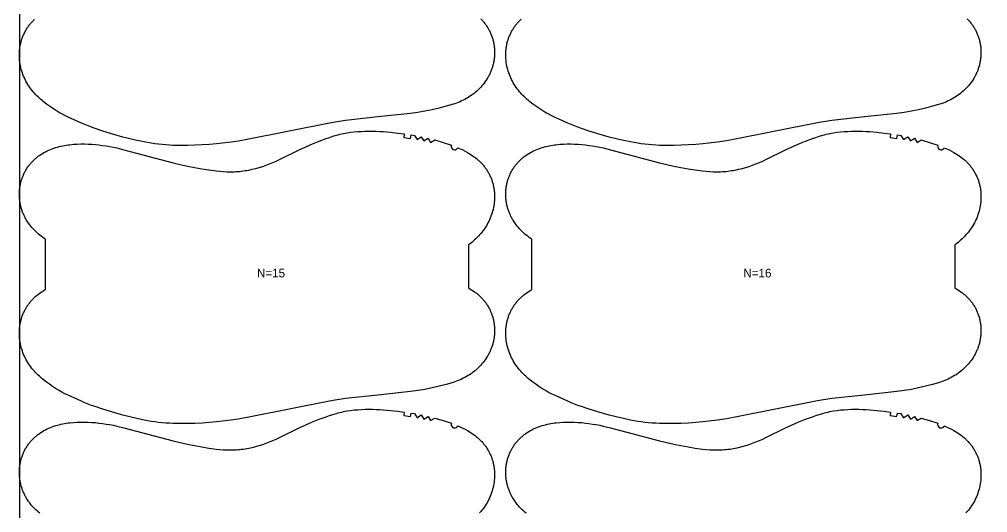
# Model space of a CAD drawing. Header units: inches. Extents: x -5 to 1955, y -83 to 1064.
# Drawn here: x -5 to 553, y 201 to 485 of the extents above; entities that cross this region are included whole.
import ezdxf

# ---------------------------------------------------------------- set-up
doc = ezdxf.new("R2010")
doc.units = ezdxf.units.IN

msp = doc.modelspace()

# ---------------------------------------------------------------- linework, layer by layer
at = {"layer": '1'}
for points in [[(-4.8683, -82.9227), (1954.9181, -82.9227), (1954.9181, 1063.9316), (-4.8683, 1063.9316), (-4.8683, -82.9227)], [(247.5715, 411.095), (250.3776, 409.7927), (251.7537, 409.0848), (253.1094, 408.3365), (254.0142, 407.8059), (254.9068, 407.2547), (255.785, 406.6816), (256.6469, 406.0853), (257.4902, 405.4647), (258.3131, 404.8185), (259.1134, 404.1454), (259.5044, 403.7984), (259.8891, 403.4442), (260.267, 403.0828), (260.6382, 402.7142), (261.0024, 402.3385), (261.3596, 401.956), (261.7096, 401.5668), (262.0523, 401.171), (262.3877, 400.7688), (262.7155, 400.3604), (263.0356, 399.9458), (263.348, 399.5253), (263.6525, 399.099), (263.949, 398.667), (264.2374, 398.2295), (264.5175, 397.7867), (264.7893, 397.3387), (265.0525, 396.8857), (265.3071, 396.4278), (265.5531, 395.9652), (265.7903, 395.498), (266.0186, 395.0265), (266.238, 394.5508), (266.4484, 394.071), (266.6498, 393.5875), (266.842, 393.1002), (267.0249, 392.6095), (267.1985, 392.1155), (267.3628, 391.6183), (267.5176, 391.1181), (267.6628, 390.6152), (267.7984, 390.1096), (267.9244, 389.6016), (268.0405, 389.0913), (268.1468, 388.579), (268.2434, 388.0647), (268.3302, 387.5486), (268.4074, 387.031), (268.4751, 386.512), (268.5332, 385.9918), (268.5819, 385.4705), (268.6213, 384.9484), (268.6514, 384.4256), (268.6723, 383.9022), (268.6867, 382.8548), (268.6653, 381.8073), (268.6084, 380.7614), (268.5167, 379.7182), (268.3908, 378.6788), (268.2311, 377.6441), (268.0383, 376.6149), (267.8129, 375.5921), (267.5554, 374.5767), (267.2663, 373.5694), (266.9463, 372.5713), (266.5957, 371.5832), (266.2147, 370.6064), (265.8034, 369.6422), (265.3617, 368.692), (264.8898, 367.7569), (264.3876, 366.8384), (263.8553, 365.9377), (263.2928, 365.0562), (262.7005, 364.1948), (262.08, 363.3533), (261.4332, 362.5313), (260.7622, 361.728), (260.0687, 360.9431), (259.3547, 360.176), (258.6222, 359.4261), (257.873, 358.6928), (257.1089, 357.9758), (256.3309, 357.2744), (255.5396, 356.5882), (254.7358, 355.9167), (253.6867, 355.0856), (253.6867, 330.2684), (254.5088, 329.8219), (255.4123, 329.2915), (256.2973, 328.7306), (257.1624, 328.1396), (257.5869, 327.8329), (258.0058, 327.5186), (258.419, 327.197), (258.8263, 326.8679), (259.2274, 326.5314), (259.6221, 326.1875), (260.0103, 325.8363), (260.3918, 325.4777), (260.7665, 325.1119), (261.134, 324.7389), (261.4944, 324.3589), (261.8474, 323.972), (262.1929, 323.5784), (262.5307, 323.1782), (262.8608, 322.7716), (263.1829, 322.3587), (263.4969, 321.9396), (263.8027, 321.5145), (264.1001, 321.0835), (264.3889, 320.6468), (264.669, 320.2045), (264.9403, 319.7568), (265.2027, 319.3038), (265.4558, 318.8457), (265.6997, 318.3825), (265.9343, 317.9146), (266.1595, 317.442), (266.3754, 316.965), (266.5818, 316.4839), (266.7787, 315.9987), (266.9661, 315.5098), (267.144, 315.0173), (267.3124, 314.5213), (267.4711, 314.0223), (267.6202, 313.5202), (267.7595, 313.0153), (267.8892, 312.5079), (268.0092, 311.9981), (268.1193, 311.4862), (268.2196, 310.9722), (268.3101, 310.4565), (268.3908, 309.9393), (268.4616, 309.4206), (268.5228, 308.9006), (268.5742, 308.3796), (268.6159, 307.8577), (268.648, 307.3351), (268.6705, 306.812), (268.6834, 306.2885), (268.6867, 305.7647), (268.6806, 305.241), (268.665, 304.7174), (268.64, 304.1942), (268.6056, 303.6714), (268.5619, 303.1493), (268.5088, 302.6281), (268.4464, 302.1079), (268.3748, 301.5889), (268.2939, 301.0713), (268.2038, 300.5552), (268.1044, 300.0409), (267.9959, 299.5285), (267.8781, 299.0181), (267.7512, 298.51), (267.6151, 298.0044), (267.4699, 297.5014), (267.3156, 297.0011), (267.1521, 296.5039), (266.9795, 296.0097), (266.7979, 295.519), (266.6071, 295.0317), (266.4074, 294.548), (266.1986, 294.0683), (265.9809, 293.5924), (265.7545, 293.1206), (265.5195, 292.653), (265.2761, 292.1896), (265.0244, 291.7306), (264.7646, 291.276), (264.4968, 290.8259), (263.938, 289.9398), (263.3492, 289.073), (262.7316, 288.2264), (262.0864, 287.4006), (261.4148, 286.5965), (260.7178, 285.8147), (259.9961, 285.0556), (259.2507, 284.32), (258.4824, 283.6083), (257.6921, 282.9212), (256.8807, 282.2591), (256.0489, 281.6228), (255.1978, 281.0125), (254.3284, 280.4286), (253.4417, 279.871), (252.5388, 279.3398), (251.6209, 278.835), (250.6891, 278.3568), (249.7443, 277.9051), (248.7877, 277.48), (247.8204, 277.0812), (246.8436, 276.7065), (245.8583, 276.3536), (244.8659, 276.0198), (242.8639, 275.3999), (240.8469, 274.8269), (236.7924, 273.7691), (232.7126, 272.8229), (228.6062, 271.9935), (224.4759, 271.2922), (220.3264, 270.7209), (201.58, 268.7315), (182.8445, 266.6415), (174.5743, 265.3002), (125.2664, 255.5077), (121.1306, 254.8416), (116.9826, 254.252), (108.6629, 253.2623), (104.4901, 252.8909), (100.3106, 252.6052), (96.1264, 252.3999), (91.9389, 252.2763), (87.7492, 252.2427), (83.5611, 252.3312), (81.4691, 252.4324), (79.3795, 252.5746), (77.2932, 252.7587), (75.2112, 252.9859), (73.1343, 253.2562), (71.0628, 253.567), (66.9371, 254.2961), (62.8353, 255.1472), (58.7559, 256.1001), (54.6975, 257.1396), (48.0808, 259.0278), (42.6569, 260.7364), (38.684, 262.0698), (36.7124, 262.7767), (34.7561, 263.5221), (32.8173, 264.3112), (30.8924, 265.1351), (23.2468, 268.5724), (21.3594, 269.48), (19.4987, 270.438), (18.5811, 270.9409), (17.6725, 271.4602), (15.882, 272.5455), (14.1273, 273.6892), (12.4079, 274.8867), (10.7247, 276.1347), (9.0827, 277.4355), (8.2789, 278.107), (7.4876, 278.7932), (6.7096, 279.4946), (5.9455, 280.2116), (5.1963, 280.9449), (4.4638, 281.6948), (3.7498, 282.4619), (3.0563, 283.2468), (2.3853, 284.0501), (1.7385, 284.8721), (1.118, 285.7136), (0.5257, 286.575), (-0.0368, 287.4565), (-0.5691, 288.3572), (-1.0713, 289.2757), (-1.5432, 290.2108), (-1.9849, 291.161), (-2.3962, 292.1252), (-2.7772, 293.102), (-3.1278, 294.0901), (-3.4478, 295.0882), (-3.7369, 296.0955), (-3.9944, 297.1109), (-4.2198, 298.1337), (-4.4126, 299.1629), (-4.5723, 300.1976), (-4.6982, 301.237), (-4.7899, 302.2802), (-4.8468, 303.3261), (-4.8683, 304.3736), (-4.8538, 305.4211), (-4.8329, 305.9444), (-4.8028, 306.4672), (-4.7634, 306.9893), (-4.7147, 307.5106), (-4.6566, 308.0308), (-4.5889, 308.5498), (-4.5117, 309.0674), (-4.4249, 309.5835), (-4.3283, 310.0978), (-4.222, 310.6101), (-4.1059, 311.1204), (-3.98, 311.6284), (-3.8443, 312.134), (-3.6991, 312.6369), (-3.5443, 313.1371), (-3.3801, 313.6343), (-3.2064, 314.1283), (-3.0235, 314.619), (-2.8313, 315.1063), (-2.63, 315.5898), (-2.4195, 316.0696), (-2.2001, 316.5453), (-1.9718, 317.0168), (-1.7346, 317.484), (-1.4887, 317.9466), (-1.234, 318.4045), (-0.9708, 318.8576), (-0.699, 319.3055), (-0.4189, 319.7484), (-0.1305, 320.1858), (0.166, 320.6178), (0.4705, 321.0441), (0.7829, 321.4646), (1.103, 321.8792), (1.4308, 322.2876), (1.7662, 322.6898), (2.1089, 323.0856), (2.4589, 323.4748), (2.8161, 323.8573), (3.1803, 324.233), (3.5515, 324.6016), (3.9294, 324.963), (4.314, 325.3172), (4.7051, 325.6642), (5.5054, 326.3373), (6.3282, 326.9835), (7.1716, 327.6041), (8.0335, 328.2004), (8.9117, 328.7735), (9.8043, 329.3247), (10.1317, 329.5167), (10.1317, 358.5063), (9.4901, 358.9098), (8.6207, 359.4937), (7.7696, 360.104), (6.9378, 360.7403), (6.1264, 361.4024), (5.3361, 362.0895), (4.5678, 362.8012), (3.8224, 363.5368), (3.1007, 364.2959), (2.4037, 365.0777), (1.7321, 365.8818), (1.0869, 366.7076), (0.4693, 367.5542), (-0.1195, 368.421), (-0.6784, 369.3071), (-0.9461, 369.7572), (-1.2059, 370.2118), (-1.4576, 370.6708), (-1.701, 371.1342), (-1.936, 371.6018), (-2.1624, 372.0736), (-2.3801, 372.5494), (-2.5889, 373.0292), (-2.7886, 373.5128), (-2.9794, 374.0001), (-3.161, 374.4909), (-3.3336, 374.9851), (-3.4971, 375.4823), (-3.6514, 375.9826), (-3.7966, 376.4856), (-3.9327, 376.9912), (-4.0596, 377.4993), (-4.1774, 378.0097), (-4.2859, 378.5221), (-4.3853, 379.0364), (-4.4754, 379.5525), (-4.5563, 380.0701), (-4.6279, 380.5891), (-4.6903, 381.1093), (-4.7434, 381.6305), (-4.7871, 382.1526), (-4.8215, 382.6754), (-4.8465, 383.1986), (-4.8621, 383.7222), (-4.8683, 384.2459), (-4.8649, 384.7697), (-4.852, 385.2932), (-4.8295, 385.8163), (-4.7974, 386.3389), (-4.7557, 386.8608), (-4.7043, 387.3818), (-4.6431, 387.9018), (-4.5723, 388.4205), (-4.4916, 388.9377), (-4.4011, 389.4534), (-4.3008, 389.9673), (-4.1907, 390.4793), (-4.0707, 390.9891), (-3.9411, 391.4965), (-3.8017, 392.0014), (-3.6526, 392.5034), (-3.4939, 393.0025), (-3.3255, 393.4985), (-3.1476, 393.991), (-2.9602, 394.4799), (-2.7633, 394.9651), (-2.5569, 395.4462), (-2.341, 395.9232), (-2.1158, 396.3957), (-1.8812, 396.8637), (-1.6373, 397.3269), (-1.3842, 397.785), (-1.1219, 398.238), (-0.8506, 398.6857), (-0.5704, 399.128), (-0.2816, 399.5647), (0.0158, 399.9957), (0.3216, 400.4208), (0.6356, 400.8399), (0.9577, 401.2528), (1.2877, 401.6594), (1.6256, 402.0596), (1.9711, 402.4532), (2.3241, 402.8401), (2.6845, 403.2201), (3.052, 403.5931), (3.4266, 403.9589), (3.8082, 404.3175), (4.1964, 404.6687), (4.5911, 405.0126), (4.9922, 405.3491), (5.3995, 405.6782), (5.8126, 405.9998), (6.2316, 406.3141), (6.6561, 406.6208), (7.5211, 407.2118), (8.4062, 407.7727), (9.3097, 408.3031), (10.2302, 408.8031), (11.1662, 409.2723), (12.1166, 409.7114), (13.0801, 410.1207), (14.0556, 410.5007), (15.042, 410.852), (16.0381, 411.175), (17.0429, 411.4703), (18.055, 411.7384), (19.0736, 411.9798), (20.0978, 412.1957), (21.127, 412.3876), (22.1604, 412.5566), (23.1976, 412.704), (24.2377, 412.8313), (26.3243, 413.0305), (28.4154, 413.1631), (30.5089, 413.2319), (32.6032, 413.2383), (34.6965, 413.1836), (36.7874, 413.0696), (38.875, 412.9005), (40.9584, 412.6808), (43.0368, 412.4151), (45.1094, 412.1071), (47.175, 411.757), (49.2324, 411.3638), (51.2807, 410.9267), (55.3499, 409.9343), (83.6945, 402.409), (87.7681, 401.4308), (91.8587, 400.5256), (95.9658, 399.6995), (100.0874, 398.9499), (104.2223, 398.28), (108.3746, 397.7247), (110.4587, 397.5044), (112.5471, 397.335), (114.6385, 397.2281), (115.685, 397.2017), (116.7316, 397.1952), (117.7783, 397.2098), (118.8247, 397.2455), (119.8703, 397.3019), (120.9148, 397.3786), (121.9578, 397.4753), (122.9988, 397.5916), (124.0375, 397.7273), (125.0734, 397.8818), (126.1062, 398.055), (127.1357, 398.2461), (129.1845, 398.6805), (131.2185, 399.1808), (133.2369, 399.7427), (135.2384, 400.3628), (137.2207, 401.0409), (139.1815, 401.7776), (141.1182, 402.5736), (143.0299, 403.427), (144.9213, 404.326), (156.1649, 409.9442), (159.9785, 411.6775), (163.8388, 413.3057), (167.7346, 414.8443), (171.6644, 416.2972), (173.6427, 416.9892), (175.6326, 417.645), (177.6373, 418.2498), (178.6462, 418.5283), (179.6598, 418.7885), (180.6785, 419.0288), (181.7019, 419.2495), (182.7295, 419.451), (183.7608, 419.6339), (185.8328, 419.9461), (187.9139, 420.1904), (190.0006, 420.3717), (192.0913, 420.496), (194.1846, 420.5698), (196.2793, 420.5996), (198.3741, 420.5907), (200.4683, 420.544), (202.5611, 420.4591), (204.6519, 420.3357), (208.8255, 419.9793), (212.9884, 419.5069), (216.6596, 419.0186), (216.3787, 417.0384), (220.2927, 416.4429), (220.614, 418.4169), (222.5863, 418.0848), (224.1874, 415.7638), (226.5182, 417.3497), (228.0542, 414.9872), (230.4277, 416.5052), (231.8896, 414.0968), (234.3091, 415.5401), (239.0998, 414.1123), (243.8571, 412.577), (243.728, 411.9705), (243.7908, 411.3536), (244.0396, 410.7857), (244.4504, 410.3212), (244.9837, 410.0049), (245.5883, 409.8672), (246.206, 409.9213), (246.7774, 410.1621), (247.2476, 410.5663), (247.5715, 411.095)], [(527.5715, 411.095), (530.3776, 409.7927), (531.7537, 409.0848), (533.1094, 408.3365), (534.0142, 407.8059), (534.9068, 407.2547), (535.785, 406.6816), (536.6469, 406.0853), (537.4902, 405.4647), (538.3131, 404.8185), (539.1134, 404.1454), (539.5044, 403.7984), (539.8891, 403.4442), (540.267, 403.0828), (540.6382, 402.7142), (541.0024, 402.3385), (541.3596, 401.956), (541.7096, 401.5668), (542.0523, 401.171), (542.3877, 400.7688), (542.7155, 400.3604), (543.0356, 399.9458), (543.348, 399.5253), (543.6525, 399.099), (543.949, 398.667), (544.2374, 398.2295), (544.5175, 397.7867), (544.7893, 397.3387), (545.0525, 396.8857), (545.3071, 396.4278), (545.5531, 395.9652), (545.7903, 395.498), (546.0186, 395.0265), (546.238, 394.5508), (546.4484, 394.071), (546.6498, 393.5875), (546.842, 393.1002), (547.0249, 392.6095), (547.1985, 392.1155), (547.3628, 391.6183), (547.5176, 391.1181), (547.6628, 390.6152), (547.7984, 390.1096), (547.9244, 389.6016), (548.0405, 389.0913), (548.1468, 388.579), (548.2434, 388.0647), (548.3302, 387.5486), (548.4074, 387.031), (548.4751, 386.512), (548.5332, 385.9918), (548.5819, 385.4705), (548.6213, 384.9484), (548.6514, 384.4256), (548.6723, 383.9022), (548.6867, 382.8548), (548.6653, 381.8073), (548.6084, 380.7614), (548.5167, 379.7182), (548.3908, 378.6788), (548.2311, 377.6441), (548.0383, 376.6149), (547.8129, 375.5921), (547.5554, 374.5767), (547.2663, 373.5694), (546.9463, 372.5713), (546.5957, 371.5832), (546.2147, 370.6064), (545.8034, 369.6422), (545.3617, 368.692), (544.8898, 367.7569), (544.3876, 366.8384), (543.8553, 365.9377), (543.2928, 365.0562), (542.7005, 364.1948), (542.08, 363.3533), (541.4332, 362.5313), (540.7622, 361.728), (540.0687, 360.9431), (539.3547, 360.176), (538.6222, 359.4261), (537.873, 358.6928), (537.1089, 357.9758), (536.3309, 357.2744), (535.5396, 356.5882), (534.7358, 355.9167), (533.6867, 355.0856), (533.6867, 330.2684), (534.5088, 329.8219), (535.4123, 329.2915), (536.2973, 328.7306), (537.1624, 328.1396), (537.5869, 327.8329), (538.0058, 327.5186), (538.419, 327.197), (538.8263, 326.8679), (539.2274, 326.5314), (539.6221, 326.1875), (540.0103, 325.8363), (540.3918, 325.4777), (540.7665, 325.1119), (541.134, 324.7389), (541.4944, 324.3589), (541.8474, 323.972), (542.1929, 323.5784), (542.5307, 323.1782), (542.8608, 322.7716), (543.1829, 322.3587), (543.4969, 321.9396), (543.8027, 321.5145), (544.1001, 321.0835), (544.3889, 320.6468), (544.669, 320.2045), (544.9403, 319.7568), (545.2027, 319.3038), (545.4558, 318.8457), (545.6997, 318.3825), (545.9343, 317.9146), (546.1595, 317.442), (546.3754, 316.965), (546.5818, 316.4839), (546.7787, 315.9987), (546.9661, 315.5098), (547.144, 315.0173), (547.3124, 314.5213), (547.4711, 314.0223), (547.6202, 313.5202), (547.7595, 313.0153), (547.8892, 312.5079), (548.0092, 311.9981), (548.1193, 311.4862), (548.2196, 310.9722), (548.3101, 310.4565), (548.3908, 309.9393), (548.4616, 309.4206), (548.5228, 308.9006), (548.5742, 308.3796), (548.6159, 307.8577), (548.648, 307.3351), (548.6705, 306.812), (548.6834, 306.2885), (548.6867, 305.7647), (548.6806, 305.241), (548.665, 304.7174), (548.64, 304.1942), (548.6056, 303.6714), (548.5619, 303.1493), (548.5088, 302.6281), (548.4464, 302.1079), (548.3748, 301.5889), (548.2939, 301.0713), (548.2038, 300.5552), (548.1044, 300.0409), (547.9959, 299.5285), (547.8781, 299.0181), (547.7512, 298.51), (547.6151, 298.0044), (547.4699, 297.5014), (547.3156, 297.0011), (547.1521, 296.5039), (546.9795, 296.0097), (546.7979, 295.519), (546.6071, 295.0317), (546.4074, 294.548), (546.1986, 294.0683), (545.9809, 293.5924), (545.7545, 293.1206), (545.5195, 292.653), (545.2761, 292.1896), (545.0244, 291.7306), (544.7646, 291.276), (544.4968, 290.8259), (543.938, 289.9398), (543.3492, 289.073), (542.7316, 288.2264), (542.0864, 287.4006), (541.4148, 286.5965), (540.7178, 285.8147), (539.9961, 285.0556), (539.2507, 284.32), (538.4824, 283.6083), (537.6921, 282.9212), (536.8807, 282.2591), (536.0489, 281.6228), (535.1978, 281.0125), (534.3284, 280.4286), (533.4417, 279.871), (532.5388, 279.3398), (531.6209, 278.835), (530.6891, 278.3568), (529.7443, 277.9051), (528.7877, 277.48), (527.8204, 277.0812), (526.8436, 276.7065), (525.8583, 276.3536), (524.8659, 276.0198), (522.8639, 275.3999), (520.8469, 274.8269), (516.7924, 273.7691), (512.7126, 272.8229), (508.6062, 271.9935), (504.4759, 271.2922), (500.3264, 270.7209), (481.58, 268.7315), (462.8445, 266.6415), (454.5743, 265.3002), (405.2664, 255.5077), (401.1306, 254.8416), (396.9826, 254.252), (388.6629, 253.2623), (384.4901, 252.8909), (380.3106, 252.6052), (376.1264, 252.3999), (371.9389, 252.2763), (367.7492, 252.2427), (363.5611, 252.3312), (361.4691, 252.4324), (359.3795, 252.5746), (357.2932, 252.7587), (355.2112, 252.9859), (353.1343, 253.2562), (351.0628, 253.567), (346.9371, 254.2961), (342.8353, 255.1472), (338.7559, 256.1001), (334.6975, 257.1396), (328.0808, 259.0278), (322.6569, 260.7364), (318.684, 262.0698), (316.7124, 262.7767), (314.7561, 263.5221), (312.8173, 264.3112), (310.8924, 265.1351), (303.2468, 268.5724), (301.3594, 269.48), (299.4987, 270.438), (298.5811, 270.9409), (297.6725, 271.4602), (295.882, 272.5455), (294.1273, 273.6892), (292.4079, 274.8867), (290.7247, 276.1347), (289.0827, 277.4355), (288.2789, 278.107), (287.4876, 278.7932), (286.7096, 279.4946), (285.9455, 280.2116), (285.1963, 280.9449), (284.4638, 281.6948), (283.7498, 282.4619), (283.0563, 283.2468), (282.3853, 284.0501), (281.7385, 284.8721), (281.118, 285.7136), (280.5257, 286.575), (279.9632, 287.4565), (279.4309, 288.3572), (278.9287, 289.2757), (278.4568, 290.2108), (278.0151, 291.161), (277.6038, 292.1252), (277.2228, 293.102), (276.8722, 294.0901), (276.5522, 295.0882), (276.2631, 296.0955), (276.0056, 297.1109), (275.7802, 298.1337), (275.5874, 299.1629), (275.4277, 300.1976), (275.3018, 301.237), (275.2101, 302.2802), (275.1532, 303.3261), (275.1317, 304.3736), (275.1462, 305.4211), (275.1671, 305.9444), (275.1972, 306.4672), (275.2366, 306.9893), (275.2853, 307.5106), (275.3434, 308.0308), (275.4111, 308.5498), (275.4883, 309.0674), (275.5751, 309.5835), (275.6717, 310.0978), (275.778, 310.6101), (275.8941, 311.1204), (276.02, 311.6284), (276.1557, 312.134), (276.3009, 312.6369), (276.4557, 313.1371), (276.6199, 313.6343), (276.7936, 314.1283), (276.9765, 314.619), (277.1687, 315.1063), (277.37, 315.5898), (277.5805, 316.0696), (277.7999, 316.5453), (278.0282, 317.0168), (278.2654, 317.484), (278.5113, 317.9466), (278.766, 318.4045), (279.0292, 318.8576), (279.301, 319.3055), (279.5811, 319.7484), (279.8695, 320.1858), (280.166, 320.6178), (280.4705, 321.0441), (280.7829, 321.4646), (281.103, 321.8792), (281.4308, 322.2876), (281.7662, 322.6898), (282.1089, 323.0856), (282.4589, 323.4748), (282.8161, 323.8573), (283.1803, 324.233), (283.5515, 324.6016), (283.9294, 324.963), (284.314, 325.3172), (284.7051, 325.6642), (285.5054, 326.3373), (286.3282, 326.9835), (287.1716, 327.6041), (288.0335, 328.2004), (288.9117, 328.7735), (289.8043, 329.3247), (290.1317, 329.5167), (290.1317, 358.5063), (289.4901, 358.9098), (288.6207, 359.4937), (287.7696, 360.104), (286.9378, 360.7403), (286.1264, 361.4024), (285.3361, 362.0895), (284.5678, 362.8012), (283.8224, 363.5368), (283.1007, 364.2959), (282.4037, 365.0777), (281.7321, 365.8818), (281.0869, 366.7076), (280.4693, 367.5542), (279.8805, 368.421), (279.3216, 369.3071), (279.0539, 369.7572), (278.7941, 370.2118), (278.5424, 370.6708), (278.299, 371.1342), (278.064, 371.6018), (277.8376, 372.0736), (277.6199, 372.5494), (277.4111, 373.0292), (277.2114, 373.5128), (277.0206, 374.0001), (276.839, 374.4909), (276.6664, 374.9851), (276.5029, 375.4823), (276.3486, 375.9826), (276.2034, 376.4856), (276.0673, 376.9912), (275.9404, 377.4993), (275.8226, 378.0097), (275.7141, 378.5221), (275.6147, 379.0364), (275.5246, 379.5525), (275.4437, 380.0701), (275.3721, 380.5891), (275.3097, 381.1093), (275.2566, 381.6305), (275.2129, 382.1526), (275.1785, 382.6754), (275.1535, 383.1986), (275.1379, 383.7222), (275.1317, 384.2459), (275.1351, 384.7697), (275.148, 385.2932), (275.1705, 385.8163), (275.2026, 386.3389), (275.2443, 386.8608), (275.2957, 387.3818), (275.3569, 387.9018), (275.4277, 388.4205), (275.5084, 388.9377), (275.5989, 389.4534), (275.6992, 389.9673), (275.8093, 390.4793), (275.9293, 390.9891), (276.0589, 391.4965), (276.1983, 392.0014), (276.3474, 392.5034), (276.5061, 393.0025), (276.6745, 393.4985), (276.8524, 393.991), (277.0398, 394.4799), (277.2367, 394.9651), (277.4431, 395.4462), (277.659, 395.9232), (277.8842, 396.3957), (278.1188, 396.8637), (278.3627, 397.3269), (278.6158, 397.785), (278.8781, 398.238), (279.1494, 398.6857), (279.4296, 399.128), (279.7184, 399.5647), (280.0158, 399.9957), (280.3216, 400.4208), (280.6356, 400.8399), (280.9577, 401.2528), (281.2877, 401.6594), (281.6256, 402.0596), (281.9711, 402.4532), (282.3241, 402.8401), (282.6845, 403.2201), (283.052, 403.5931), (283.4266, 403.9589), (283.8082, 404.3175), (284.1964, 404.6687), (284.5911, 405.0126), (284.9922, 405.3491), (285.3995, 405.6782), (285.8126, 405.9998), (286.2316, 406.3141), (286.6561, 406.6208), (287.5211, 407.2118), (288.4062, 407.7727), (289.3097, 408.3031), (290.2302, 408.8031), (291.1662, 409.2723), (292.1166, 409.7114), (293.0801, 410.1207), (294.0556, 410.5007), (295.042, 410.852), (296.0381, 411.175), (297.0429, 411.4703), (298.055, 411.7384), (299.0736, 411.9798), (300.0978, 412.1957), (301.127, 412.3876), (302.1604, 412.5566), (303.1976, 412.704), (304.2377, 412.8313), (306.3243, 413.0305), (308.4154, 413.1631), (310.5089, 413.2319), (312.6032, 413.2383), (314.6965, 413.1836), (316.7874, 413.0696), (318.875, 412.9005), (320.9584, 412.6808), (323.0368, 412.4151), (325.1094, 412.1071), (327.175, 411.757), (329.2324, 411.3638), (331.2807, 410.9267), (335.3499, 409.9343), (363.6945, 402.409), (367.7681, 401.4308), (371.8587, 400.5256), (375.9658, 399.6995), (380.0874, 398.9499), (384.2223, 398.28), (388.3746, 397.7247), (390.4587, 397.5044), (392.5471, 397.335), (394.6385, 397.2281), (395.685, 397.2017), (396.7316, 397.1952), (397.7783, 397.2098), (398.8247, 397.2455), (399.8703, 397.3019), (400.9148, 397.3786), (401.9578, 397.4753), (402.9988, 397.5916), (404.0375, 397.7273), (405.0734, 397.8818), (406.1062, 398.055), (407.1357, 398.2461), (409.1845, 398.6805), (411.2185, 399.1808), (413.2369, 399.7427), (415.2384, 400.3628), (417.2207, 401.0409), (419.1815, 401.7776), (421.1182, 402.5736), (423.0299, 403.427), (424.9213, 404.326), (436.1649, 409.9442), (439.9785, 411.6775), (443.8388, 413.3057), (447.7346, 414.8443), (451.6644, 416.2972), (453.6427, 416.9892), (455.6326, 417.645), (457.6373, 418.2498), (458.6462, 418.5283), (459.6598, 418.7885), (460.6785, 419.0288), (461.7019, 419.2495), (462.7295, 419.451), (463.7608, 419.6339), (465.8328, 419.9461), (467.9139, 420.1904), (470.0006, 420.3717), (472.0913, 420.496), (474.1846, 420.5698), (476.2793, 420.5996), (478.3741, 420.5907), (480.4683, 420.544), (482.5611, 420.4591), (484.6519, 420.3357), (488.8255, 419.9793), (492.9884, 419.5069), (496.6596, 419.0186), (496.3787, 417.0384), (500.2927, 416.4429), (500.614, 418.4169), (502.5863, 418.0848), (504.1874, 415.7638), (506.5182, 417.3497), (508.0542, 414.9872), (510.4277, 416.5052), (511.8896, 414.0968), (514.3091, 415.5401), (519.0998, 414.1123), (523.8571, 412.577), (523.728, 411.9705), (523.7908, 411.3536), (524.0396, 410.7857), (524.4504, 410.3212), (524.9837, 410.0049), (525.5883, 409.8672), (526.206, 409.9213), (526.7774, 410.1621), (527.2476, 410.5663), (527.5715, 411.095)]]:
    msp.add_lwpolyline(points, close=True, dxfattribs=at)
for points in [[(260.7665, 485.1949), (261.134, 484.8219), (261.4944, 484.4419), (261.8474, 484.055), (262.1929, 483.6614), (262.5307, 483.2612), (262.8608, 482.8546), (263.1829, 482.4417), (263.4969, 482.0226), (263.8027, 481.5975), (264.1001, 481.1665), (264.3889, 480.7298), (264.669, 480.2875), (264.9403, 479.8398), (265.2027, 479.3868), (265.4558, 478.9287), (265.6997, 478.4655), (265.9343, 477.9976), (266.1595, 477.525), (266.3754, 477.048), (266.5818, 476.5669), (266.7787, 476.0817), (266.9661, 475.5928), (267.144, 475.1003), (267.3124, 474.6043), (267.4711, 474.1053), (267.6202, 473.6032), (267.7595, 473.0983), (267.8892, 472.5909), (268.0092, 472.0811), (268.1193, 471.5692), (268.2196, 471.0552), (268.3101, 470.5395), (268.3908, 470.0223), (268.4616, 469.5036), (268.5228, 468.9836), (268.5742, 468.4626), (268.6159, 467.9407), (268.648, 467.4181), (268.6705, 466.895), (268.6834, 466.3715), (268.6867, 465.8477), (268.6806, 465.324), (268.665, 464.8004), (268.64, 464.2772), (268.6056, 463.7544), (268.5619, 463.2323), (268.5088, 462.7111), (268.4464, 462.1909), (268.3748, 461.6719), (268.2939, 461.1543), (268.2038, 460.6382), (268.1044, 460.1239), (267.9959, 459.6115), (267.8781, 459.1011), (267.7512, 458.593), (267.6151, 458.0874), (267.4699, 457.5844), (267.3156, 457.0841), (267.1521, 456.5869), (266.9795, 456.0927), (266.7979, 455.602), (266.6071, 455.1147), (266.4074, 454.631), (266.1986, 454.1513), (265.9809, 453.6754), (265.7545, 453.2036), (265.5195, 452.736), (265.2761, 452.2726), (265.0244, 451.8136), (264.7646, 451.359), (264.4968, 450.9089), (263.938, 450.0228), (263.3492, 449.156), (262.7316, 448.3094), (262.0864, 447.4836), (261.4148, 446.6795), (260.7178, 445.8977), (259.9961, 445.1386), (259.2507, 444.403), (258.4824, 443.6913), (257.6921, 443.0042), (256.8807, 442.3421), (256.0489, 441.7058), (255.1978, 441.0955), (254.3284, 440.5116), (253.4417, 439.954), (252.5388, 439.4228), (251.6209, 438.918), (250.6891, 438.4398), (249.7443, 437.9881), (248.7877, 437.563), (247.8204, 437.1642), (246.8436, 436.7895), (245.8583, 436.4366), (244.8659, 436.1028), (242.8639, 435.4829), (240.8469, 434.9099), (236.7924, 433.8521), (232.7126, 432.9059), (228.6062, 432.0765), (224.4759, 431.3752), (220.3264, 430.8039), (201.58, 428.8145), (182.8445, 426.7245), (174.5743, 425.3832), (125.2664, 415.5907), (121.1306, 414.9246), (116.9826, 414.335), (108.6629, 413.3453), (104.4901, 412.9739), (100.3106, 412.6882), (96.1264, 412.4829), (91.9389, 412.3593), (87.7492, 412.3257), (83.5611, 412.4142), (81.4691, 412.5154), (79.3795, 412.6576), (77.2932, 412.8417), (75.2112, 413.0689), (73.1343, 413.3392), (71.0628, 413.65), (66.9371, 414.3791), (62.8353, 415.2302), (58.7559, 416.1831), (54.6975, 417.2226), (48.0808, 419.1108), (42.6569, 420.8194), (38.684, 422.1528), (36.7124, 422.8597), (34.7561, 423.6051), (32.8173, 424.3942), (30.8924, 425.2181), (23.2468, 428.6554), (21.3594, 429.563), (19.4987, 430.521), (18.5811, 431.0239), (17.6725, 431.5432), (15.882, 432.6285), (14.1273, 433.7722), (12.4079, 434.9697), (10.7247, 436.2177), (9.0827, 437.5185), (8.2789, 438.19), (7.4876, 438.8762), (6.7096, 439.5776), (5.9455, 440.2946), (5.1963, 441.0279), (4.4638, 441.7778), (3.7498, 442.5449), (3.0563, 443.3298), (2.3853, 444.1331), (1.7385, 444.9551), (1.118, 445.7966), (0.5257, 446.658), (-0.0368, 447.5395), (-0.5691, 448.4402), (-1.0713, 449.3587), (-1.5432, 450.2938), (-1.9849, 451.244), (-2.3962, 452.2082), (-2.7772, 453.185), (-3.1278, 454.1731), (-3.4478, 455.1712), (-3.7369, 456.1785), (-3.9944, 457.1939), (-4.2198, 458.2167), (-4.4126, 459.2459), (-4.5723, 460.2806), (-4.6982, 461.32), (-4.7899, 462.3632), (-4.8468, 463.4091), (-4.8683, 464.4566), (-4.8538, 465.5041), (-4.8329, 466.0274), (-4.8028, 466.5502), (-4.7634, 467.0723), (-4.7147, 467.5936), (-4.6566, 468.1138), (-4.5889, 468.6328), (-4.5117, 469.1504), (-4.4249, 469.6665), (-4.3283, 470.1808), (-4.222, 470.6931), (-4.1059, 471.2034), (-3.98, 471.7114), (-3.8443, 472.217), (-3.6991, 472.7199), (-3.5443, 473.2201), (-3.3801, 473.7173), (-3.2064, 474.2113), (-3.0235, 474.702), (-2.8313, 475.1893), (-2.63, 475.6728), (-2.4195, 476.1526), (-2.2001, 476.6283), (-1.9718, 477.0998), (-1.7346, 477.567), (-1.4887, 478.0296), (-1.234, 478.4875), (-0.9708, 478.9406), (-0.699, 479.3885), (-0.4189, 479.8314), (-0.1305, 480.2688), (0.166, 480.7008), (0.4705, 481.1271), (0.7829, 481.5476), (1.103, 481.9622), (1.4308, 482.3706), (1.7662, 482.7728), (2.1089, 483.1686), (2.4589, 483.5578), (2.8161, 483.9403), (3.1803, 484.316), (3.5515, 484.6846), (3.9294, 485.046)], [(540.7665, 485.1949), (541.134, 484.8219), (541.4944, 484.4419), (541.8474, 484.055), (542.1929, 483.6614), (542.5307, 483.2612), (542.8608, 482.8546), (543.1829, 482.4417), (543.4969, 482.0226), (543.8027, 481.5975), (544.1001, 481.1665), (544.3889, 480.7298), (544.669, 480.2875), (544.9403, 479.8398), (545.2027, 479.3868), (545.4558, 478.9287), (545.6997, 478.4655), (545.9343, 477.9976), (546.1595, 477.525), (546.3754, 477.048), (546.5818, 476.5669), (546.7787, 476.0817), (546.9661, 475.5928), (547.144, 475.1003), (547.3124, 474.6043), (547.4711, 474.1053), (547.6202, 473.6032), (547.7595, 473.0983), (547.8892, 472.5909), (548.0092, 472.0811), (548.1193, 471.5692), (548.2196, 471.0552), (548.3101, 470.5395), (548.3908, 470.0223), (548.4616, 469.5036), (548.5228, 468.9836), (548.5742, 468.4626), (548.6159, 467.9407), (548.648, 467.4181), (548.6705, 466.895), (548.6834, 466.3715), (548.6867, 465.8477), (548.6806, 465.324), (548.665, 464.8004), (548.64, 464.2772), (548.6056, 463.7544), (548.5619, 463.2323), (548.5088, 462.7111), (548.4464, 462.1909), (548.3748, 461.6719), (548.2939, 461.1543), (548.2038, 460.6382), (548.1044, 460.1239), (547.9959, 459.6115), (547.8781, 459.1011), (547.7512, 458.593), (547.6151, 458.0874), (547.4699, 457.5844), (547.3156, 457.0841), (547.1521, 456.5869), (546.9795, 456.0927), (546.7979, 455.602), (546.6071, 455.1147), (546.4074, 454.631), (546.1986, 454.1513), (545.9809, 453.6754), (545.7545, 453.2036), (545.5195, 452.736), (545.2761, 452.2726), (545.0244, 451.8136), (544.7646, 451.359), (544.4968, 450.9089), (543.938, 450.0228), (543.3492, 449.156), (542.7316, 448.3094), (542.0864, 447.4836), (541.4148, 446.6795), (540.7178, 445.8977), (539.9961, 445.1386), (539.2507, 444.403), (538.4824, 443.6913), (537.6921, 443.0042), (536.8807, 442.3421), (536.0489, 441.7058), (535.1978, 441.0955), (534.3284, 440.5116), (533.4417, 439.954), (532.5388, 439.4228), (531.6209, 438.918), (530.6891, 438.4398), (529.7443, 437.9881), (528.7877, 437.563), (527.8204, 437.1642), (526.8436, 436.7895), (525.8583, 436.4366), (524.8659, 436.1028), (522.8639, 435.4829), (520.8469, 434.9099), (516.7924, 433.8521), (512.7126, 432.9059), (508.6062, 432.0765), (504.4759, 431.3752), (500.3264, 430.8039), (481.58, 428.8145), (462.8445, 426.7245), (454.5743, 425.3832), (405.2664, 415.5907), (401.1306, 414.9246), (396.9826, 414.335), (388.6629, 413.3453), (384.4901, 412.9739), (380.3106, 412.6882), (376.1264, 412.4829), (371.9389, 412.3593), (367.7492, 412.3257), (363.5611, 412.4142), (361.4691, 412.5154), (359.3795, 412.6576), (357.2932, 412.8417), (355.2112, 413.0689), (353.1343, 413.3392), (351.0628, 413.65), (346.9371, 414.3791), (342.8353, 415.2302), (338.7559, 416.1831), (334.6975, 417.2226), (328.0808, 419.1108), (322.6569, 420.8194), (318.684, 422.1528), (316.7124, 422.8597), (314.7561, 423.6051), (312.8173, 424.3942), (310.8924, 425.2181), (303.2468, 428.6554), (301.3594, 429.563), (299.4987, 430.521), (298.5811, 431.0239), (297.6725, 431.5432), (295.882, 432.6285), (294.1273, 433.7722), (292.4079, 434.9697), (290.7247, 436.2177), (289.0827, 437.5185), (288.2789, 438.19), (287.4876, 438.8762), (286.7096, 439.5776), (285.9455, 440.2946), (285.1963, 441.0279), (284.4638, 441.7778), (283.7498, 442.5449), (283.0563, 443.3298), (282.3853, 444.1331), (281.7385, 444.9551), (281.118, 445.7966), (280.5257, 446.658), (279.9632, 447.5395), (279.4309, 448.4402), (278.9287, 449.3587), (278.4568, 450.2938), (278.0151, 451.244), (277.6038, 452.2082), (277.2228, 453.185), (276.8722, 454.1731), (276.5522, 455.1712), (276.2631, 456.1785), (276.0056, 457.1939), (275.7802, 458.2167), (275.5874, 459.2459), (275.4277, 460.2806), (275.3018, 461.32), (275.2101, 462.3632), (275.1532, 463.4091), (275.1317, 464.4566), (275.1462, 465.5041), (275.1671, 466.0274), (275.1972, 466.5502), (275.2366, 467.0723), (275.2853, 467.5936), (275.3434, 468.1138), (275.4111, 468.6328), (275.4883, 469.1504), (275.5751, 469.6665), (275.6717, 470.1808), (275.778, 470.6931), (275.8941, 471.2034), (276.02, 471.7114), (276.1557, 472.217), (276.3009, 472.7199), (276.4557, 473.2201), (276.6199, 473.7173), (276.7936, 474.2113), (276.9765, 474.702), (277.1687, 475.1893), (277.37, 475.6728), (277.5805, 476.1526), (277.7999, 476.6283), (278.0282, 477.0998), (278.2654, 477.567), (278.5113, 478.0296), (278.766, 478.4875), (279.0292, 478.9406), (279.301, 479.3885), (279.5811, 479.8314), (279.8695, 480.2688), (280.166, 480.7008), (280.4705, 481.1271), (280.7829, 481.5476), (281.103, 481.9622), (281.4308, 482.3706), (281.7662, 482.7728), (282.1089, 483.1686), (282.4589, 483.5578), (282.8161, 483.9403), (283.1803, 484.316), (283.5515, 484.6846), (283.9294, 485.046)], [(6.9378, 200.6573), (6.1264, 201.3194), (5.3361, 202.0065), (4.5678, 202.7182), (3.8224, 203.4538), (3.1007, 204.2129), (2.4037, 204.9947), (1.7321, 205.7988), (1.0869, 206.6246), (0.4693, 207.4712), (-0.1195, 208.338), (-0.6784, 209.2241), (-0.9461, 209.6742), (-1.2059, 210.1288), (-1.4576, 210.5878), (-1.701, 211.0512), (-1.936, 211.5188), (-2.1624, 211.9906), (-2.3801, 212.4664), (-2.5889, 212.9462), (-2.7886, 213.4298), (-2.9794, 213.9171), (-3.161, 214.4079), (-3.3336, 214.9021), (-3.4971, 215.3993), (-3.6514, 215.8996), (-3.7966, 216.4026), (-3.9327, 216.9082), (-4.0596, 217.4163), (-4.1774, 217.9267), (-4.2859, 218.4391), (-4.3853, 218.9534), (-4.4754, 219.4695), (-4.5563, 219.9871), (-4.6279, 220.5061), (-4.6903, 221.0263), (-4.7434, 221.5475), (-4.7871, 222.0696), (-4.8215, 222.5924), (-4.8465, 223.1156), (-4.8621, 223.6392), (-4.8683, 224.1629), (-4.8649, 224.6867), (-4.852, 225.2102), (-4.8295, 225.7333), (-4.7974, 226.2559), (-4.7557, 226.7778), (-4.7043, 227.2988), (-4.6431, 227.8188), (-4.5723, 228.3375), (-4.4916, 228.8547), (-4.4011, 229.3704), (-4.3008, 229.8843), (-4.1907, 230.3963), (-4.0707, 230.9061), (-3.9411, 231.4135), (-3.8017, 231.9184), (-3.6526, 232.4204), (-3.4939, 232.9195), (-3.3255, 233.4155), (-3.1476, 233.908), (-2.9602, 234.3969), (-2.7633, 234.8821), (-2.5569, 235.3632), (-2.341, 235.8402), (-2.1158, 236.3127), (-1.8812, 236.7807), (-1.6373, 237.2439), (-1.3842, 237.702), (-1.1219, 238.155), (-0.8506, 238.6027), (-0.5704, 239.045), (-0.2816, 239.4817), (0.0158, 239.9127), (0.3216, 240.3378), (0.6356, 240.7569), (0.9577, 241.1698), (1.2877, 241.5764), (1.6256, 241.9766), (1.9711, 242.3702), (2.3241, 242.7571), (2.6845, 243.1371), (3.052, 243.5101), (3.4266, 243.8759), (3.8082, 244.2345), (4.1964, 244.5857), (4.5911, 244.9296), (4.9922, 245.2661), (5.3995, 245.5952), (5.8126, 245.9168), (6.2316, 246.2311), (6.6561, 246.5378), (7.5211, 247.1288), (8.4062, 247.6897), (9.3097, 248.2201), (10.2302, 248.7201), (11.1662, 249.1893), (12.1166, 249.6284), (13.0801, 250.0377), (14.0556, 250.4177), (15.042, 250.769), (16.0381, 251.092), (17.0429, 251.3873), (18.055, 251.6554), (19.0736, 251.8968), (20.0978, 252.1127), (21.127, 252.3046), (22.1604, 252.4736), (23.1976, 252.621), (24.2377, 252.7483), (26.3243, 252.9475), (28.4154, 253.0801), (30.5089, 253.1489), (32.6032, 253.1553), (34.6965, 253.1006), (36.7874, 252.9866), (38.875, 252.8175), (40.9584, 252.5978), (43.0368, 252.3321), (45.1094, 252.0241), (47.175, 251.674), (49.2324, 251.2808), (51.2807, 250.8437), (55.3499, 249.8513), (83.6945, 242.326), (87.7681, 241.3478), (91.8587, 240.4426), (95.9658, 239.6165), (100.0874, 238.8669), (104.2223, 238.197), (108.3746, 237.6417), (110.4587, 237.4214), (112.5471, 237.252), (114.6385, 237.1451), (115.685, 237.1187), (116.7316, 237.1122), (117.7783, 237.1268), (118.8247, 237.1625), (119.8703, 237.2189), (120.9148, 237.2956), (121.9578, 237.3923), (122.9988, 237.5086), (124.0375, 237.6443), (125.0734, 237.7988), (126.1062, 237.972), (127.1357, 238.1631), (129.1845, 238.5975), (131.2185, 239.0978), (133.2369, 239.6597), (135.2384, 240.2798), (137.2207, 240.9579), (139.1815, 241.6946), (141.1182, 242.4906), (143.0299, 243.344), (144.9213, 244.243), (156.1649, 249.8612), (159.9785, 251.5945), (163.8388, 253.2227), (167.7346, 254.7613), (171.6644, 256.2142), (173.6427, 256.9062), (175.6326, 257.562), (177.6373, 258.1668), (178.6462, 258.4453), (179.6598, 258.7055), (180.6785, 258.9458), (181.7019, 259.1665), (182.7295, 259.368), (183.7608, 259.5509), (185.8328, 259.8631), (187.9139, 260.1074), (190.0006, 260.2887), (192.0913, 260.413), (194.1846, 260.4868), (196.2793, 260.5166), (198.3741, 260.5077), (200.4683, 260.461), (202.5611, 260.3761), (204.6519, 260.2527), (208.8255, 259.8963), (212.9884, 259.4239), (216.6596, 258.9356), (216.3787, 256.9554), (220.2927, 256.3599), (220.614, 258.3339), (222.5863, 258.0018), (224.1874, 255.6808), (226.5182, 257.2667), (228.0542, 254.9042), (230.4277, 256.4222), (231.8896, 254.0138), (234.3091, 255.4571), (239.0998, 254.0293), (243.8571, 252.494), (243.728, 251.8875), (243.7908, 251.2706), (244.0396, 250.7027), (244.4504, 250.2382), (244.9837, 249.9219), (245.5883, 249.7842), (246.206, 249.8383), (246.7774, 250.0791), (247.2476, 250.4833), (247.5715, 251.012), (247.5715, 251.012), (250.3776, 249.7097), (251.7537, 249.0018), (253.1094, 248.2535), (254.0142, 247.7229), (254.9068, 247.1717), (255.785, 246.5986), (256.6469, 246.0023), (257.4902, 245.3817), (258.3131, 244.7355), (259.1134, 244.0624), (259.5044, 243.7154), (259.8891, 243.3612), (260.267, 242.9998), (260.6382, 242.6312), (261.0024, 242.2555), (261.3596, 241.873), (261.7096, 241.4838), (262.0523, 241.088), (262.3877, 240.6858), (262.7155, 240.2774), (263.0356, 239.8628), (263.348, 239.4423), (263.6525, 239.016), (263.949, 238.584), (264.2374, 238.1465), (264.5175, 237.7037), (264.7893, 237.2557), (265.0525, 236.8027), (265.3071, 236.3448), (265.5531, 235.8822), (265.7903, 235.415), (266.0186, 234.9435), (266.238, 234.4678), (266.4484, 233.988), (266.6498, 233.5045), (266.842, 233.0172), (267.0249, 232.5265), (267.1985, 232.0325), (267.3628, 231.5353), (267.5176, 231.0351), (267.6628, 230.5322), (267.7984, 230.0266), (267.9244, 229.5186), (268.0405, 229.0083), (268.1468, 228.496), (268.2434, 227.9817), (268.3302, 227.4656), (268.4074, 226.948), (268.4751, 226.429), (268.5332, 225.9088), (268.5819, 225.3875), (268.6213, 224.8654), (268.6514, 224.3426), (268.6723, 223.8192), (268.6867, 222.7718), (268.6653, 221.7243), (268.6084, 220.6784), (268.5167, 219.6352), (268.3908, 218.5958), (268.2311, 217.5611), (268.0383, 216.5319), (267.8129, 215.5091), (267.5554, 214.4937), (267.2663, 213.4864), (266.9463, 212.4883), (266.5957, 211.5002), (266.2147, 210.5234), (265.8034, 209.5592), (265.3617, 208.609), (264.8898, 207.6739), (264.3876, 206.7554), (263.8553, 205.8547), (263.2928, 204.9732), (262.7005, 204.1118), (262.08, 203.2703), (261.4332, 202.4483), (260.7622, 201.645), (260.0687, 200.8601)], [(286.9378, 200.6573), (286.1264, 201.3194), (285.3361, 202.0065), (284.5678, 202.7182), (283.8224, 203.4538), (283.1007, 204.2129), (282.4037, 204.9947), (281.7321, 205.7988), (281.0869, 206.6246), (280.4693, 207.4712), (279.8805, 208.338), (279.3216, 209.2241), (279.0539, 209.6742), (278.7941, 210.1288), (278.5424, 210.5878), (278.299, 211.0512), (278.064, 211.5188), (277.8376, 211.9906), (277.6199, 212.4664), (277.4111, 212.9462), (277.2114, 213.4298), (277.0206, 213.9171), (276.839, 214.4079), (276.6664, 214.9021), (276.5029, 215.3993), (276.3486, 215.8996), (276.2034, 216.4026), (276.0673, 216.9082), (275.9404, 217.4163), (275.8226, 217.9267), (275.7141, 218.4391), (275.6147, 218.9534), (275.5246, 219.4695), (275.4437, 219.9871), (275.3721, 220.5061), (275.3097, 221.0263), (275.2566, 221.5475), (275.2129, 222.0696), (275.1785, 222.5924), (275.1535, 223.1156), (275.1379, 223.6392), (275.1317, 224.1629), (275.1351, 224.6867), (275.148, 225.2102), (275.1705, 225.7333), (275.2026, 226.2559), (275.2443, 226.7778), (275.2957, 227.2988), (275.3569, 227.8188), (275.4277, 228.3375), (275.5084, 228.8547), (275.5989, 229.3704), (275.6992, 229.8843), (275.8093, 230.3963), (275.9293, 230.9061), (276.0589, 231.4135), (276.1983, 231.9184), (276.3474, 232.4204), (276.5061, 232.9195), (276.6745, 233.4155), (276.8524, 233.908), (277.0398, 234.3969), (277.2367, 234.8821), (277.4431, 235.3632), (277.659, 235.8402), (277.8842, 236.3127), (278.1188, 236.7807), (278.3627, 237.2439), (278.6158, 237.702), (278.8781, 238.155), (279.1494, 238.6027), (279.4296, 239.045), (279.7184, 239.4817), (280.0158, 239.9127), (280.3216, 240.3378), (280.6356, 240.7569), (280.9577, 241.1698), (281.2877, 241.5764), (281.6256, 241.9766), (281.9711, 242.3702), (282.3241, 242.7571), (282.6845, 243.1371), (283.052, 243.5101), (283.4266, 243.8759), (283.8082, 244.2345), (284.1964, 244.5857), (284.5911, 244.9296), (284.9922, 245.2661), (285.3995, 245.5952), (285.8126, 245.9168), (286.2316, 246.2311), (286.6561, 246.5378), (287.5211, 247.1288), (288.4062, 247.6897), (289.3097, 248.2201), (290.2302, 248.7201), (291.1662, 249.1893), (292.1166, 249.6284), (293.0801, 250.0377), (294.0556, 250.4177), (295.042, 250.769), (296.0381, 251.092), (297.0429, 251.3873), (298.055, 251.6554), (299.0736, 251.8968), (300.0978, 252.1127), (301.127, 252.3046), (302.1604, 252.4736), (303.1976, 252.621), (304.2377, 252.7483), (306.3243, 252.9475), (308.4154, 253.0801), (310.5089, 253.1489), (312.6032, 253.1553), (314.6965, 253.1006), (316.7874, 252.9866), (318.875, 252.8175), (320.9584, 252.5978), (323.0368, 252.3321), (325.1094, 252.0241), (327.175, 251.674), (329.2324, 251.2808), (331.2807, 250.8437), (335.3499, 249.8513), (363.6945, 242.326), (367.7681, 241.3478), (371.8587, 240.4426), (375.9658, 239.6165), (380.0874, 238.8669), (384.2223, 238.197), (388.3746, 237.6417), (390.4587, 237.4214), (392.5471, 237.252), (394.6385, 237.1451), (395.685, 237.1187), (396.7316, 237.1122), (397.7783, 237.1268), (398.8247, 237.1625), (399.8703, 237.2189), (400.9148, 237.2956), (401.9578, 237.3923), (402.9988, 237.5086), (404.0375, 237.6443), (405.0734, 237.7988), (406.1062, 237.972), (407.1357, 238.1631), (409.1845, 238.5975), (411.2185, 239.0978), (413.2369, 239.6597), (415.2384, 240.2798), (417.2207, 240.9579), (419.1815, 241.6946), (421.1182, 242.4906), (423.0299, 243.344), (424.9213, 244.243), (436.1649, 249.8612), (439.9785, 251.5945), (443.8388, 253.2227), (447.7346, 254.7613), (451.6644, 256.2142), (453.6427, 256.9062), (455.6326, 257.562), (457.6373, 258.1668), (458.6462, 258.4453), (459.6598, 258.7055), (460.6785, 258.9458), (461.7019, 259.1665), (462.7295, 259.368), (463.7608, 259.5509), (465.8328, 259.8631), (467.9139, 260.1074), (470.0006, 260.2887), (472.0913, 260.413), (474.1846, 260.4868), (476.2793, 260.5166), (478.3741, 260.5077), (480.4683, 260.461), (482.5611, 260.3761), (484.6519, 260.2527), (488.8255, 259.8963), (492.9884, 259.4239), (496.6596, 258.9356), (496.3787, 256.9554), (500.2927, 256.3599), (500.614, 258.3339), (502.5863, 258.0018), (504.1874, 255.6808), (506.5182, 257.2667), (508.0542, 254.9042), (510.4277, 256.4222), (511.8896, 254.0138), (514.3091, 255.4571), (519.0998, 254.0293), (523.8571, 252.494), (523.728, 251.8875), (523.7908, 251.2706), (524.0396, 250.7027), (524.4504, 250.2382), (524.9837, 249.9219), (525.5883, 249.7842), (526.206, 249.8383), (526.7774, 250.0791), (527.2476, 250.4833), (527.5715, 251.012), (527.5715, 251.012), (530.3776, 249.7097), (531.7537, 249.0018), (533.1094, 248.2535), (534.0142, 247.7229), (534.9068, 247.1717), (535.785, 246.5986), (536.6469, 246.0023), (537.4902, 245.3817), (538.3131, 244.7355), (539.1134, 244.0624), (539.5044, 243.7154), (539.8891, 243.3612), (540.267, 242.9998), (540.6382, 242.6312), (541.0024, 242.2555), (541.3596, 241.873), (541.7096, 241.4838), (542.0523, 241.088), (542.3877, 240.6858), (542.7155, 240.2774), (543.0356, 239.8628), (543.348, 239.4423), (543.6525, 239.016), (543.949, 238.584), (544.2374, 238.1465), (544.5175, 237.7037), (544.7893, 237.2557), (545.0525, 236.8027), (545.3071, 236.3448), (545.5531, 235.8822), (545.7903, 235.415), (546.0186, 234.9435), (546.238, 234.4678), (546.4484, 233.988), (546.6498, 233.5045), (546.842, 233.0172), (547.0249, 232.5265), (547.1985, 232.0325), (547.3628, 231.5353), (547.5176, 231.0351), (547.6628, 230.5322), (547.7984, 230.0266), (547.9244, 229.5186), (548.0405, 229.0083), (548.1468, 228.496), (548.2434, 227.9817), (548.3302, 227.4656), (548.4074, 226.948), (548.4751, 226.429), (548.5332, 225.9088), (548.5819, 225.3875), (548.6213, 224.8654), (548.6514, 224.3426), (548.6723, 223.8192), (548.6867, 222.7718), (548.6653, 221.7243), (548.6084, 220.6784), (548.5167, 219.6352), (548.3908, 218.5958), (548.2311, 217.5611), (548.0383, 216.5319), (547.8129, 215.5091), (547.5554, 214.4937), (547.2663, 213.4864), (546.9463, 212.4883), (546.5957, 211.5002), (546.2147, 210.5234), (545.8034, 209.5592), (545.3617, 208.609), (544.8898, 207.6739), (544.3876, 206.7554), (543.8553, 205.8547), (543.2928, 204.9732), (542.7005, 204.1118), (542.08, 203.2703), (541.4332, 202.4483), (540.7622, 201.645), (540.0687, 200.8601)]]:
    msp.add_lwpolyline(points, dxfattribs=at)

# ---------------------------------------------------------------- texts
for s, p in [('N=15', (131.9092, 336.4211)), ('N=16', (411.9092, 336.4211))]:
    msp.add_text(s, height=5, dxfattribs=at).set_placement(p)

doc.saveas('drawing.dxf')
